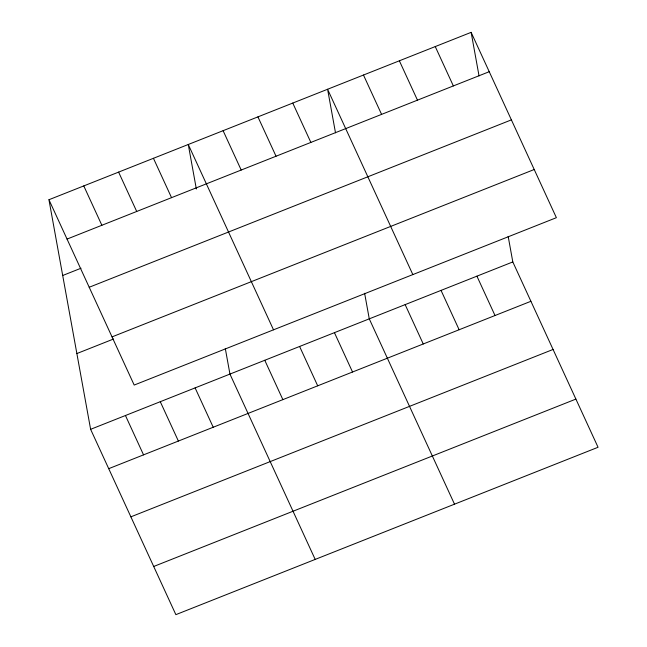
<?xml version="1.0" encoding="UTF-8"?>
<svg xmlns="http://www.w3.org/2000/svg" width="647" height="647" viewBox="0 0 647 647"><rect width="100%" height="100%" fill="white"/><g stroke="black" fill="none" stroke-linecap="round" stroke-linejoin="round"><path stroke-width="0.97" d="M48.946 199.729L471.137 32.35L556.38 217.683L134.188 385.062L48.946 199.729L90.62 429.317L175.863 614.65L598.054 447.271L512.812 261.938L508.17 236.365M67.045 239.083L489.237 71.704M62.702 275.493L81.029 268.23M89.205 287.26L511.397 119.873M112.036 336.893L534.228 169.506M76.864 353.553L113.532 339.02M90.62 429.317L512.812 261.938M108.72 468.671L530.912 301.292M130.872 516.84L553.064 349.461M153.703 566.473L575.895 399.094M435.253 46.576L453.353 85.93M399.369 60.802L417.469 100.156M476.92 276.164L495.02 315.518M363.485 75.036L381.584 114.382M441.036 290.39L459.135 329.744M412.835 274.595L327.592 89.262L335.502 132.821M405.151 304.616L423.251 343.969M292.767 103.067L310.867 142.421M454.509 504.175L369.267 318.85L364.625 293.277M257.935 116.881L276.034 156.226M334.434 332.655L352.534 372.009M223.102 130.686L241.202 170.04M299.601 346.468L317.701 385.814M273.511 329.824L188.269 144.499L196.348 189.005M264.769 360.274L282.868 399.628M153.444 158.305L171.544 197.659M315.186 559.412L229.944 374.079L225.302 348.515M118.611 172.11L136.711 211.464M195.111 387.893L213.211 427.246M83.778 185.924L101.878 225.277M160.278 401.698L178.378 441.052M125.445 415.511L143.545 454.865M471.137 32.35L479.047 75.917"/></g></svg>
